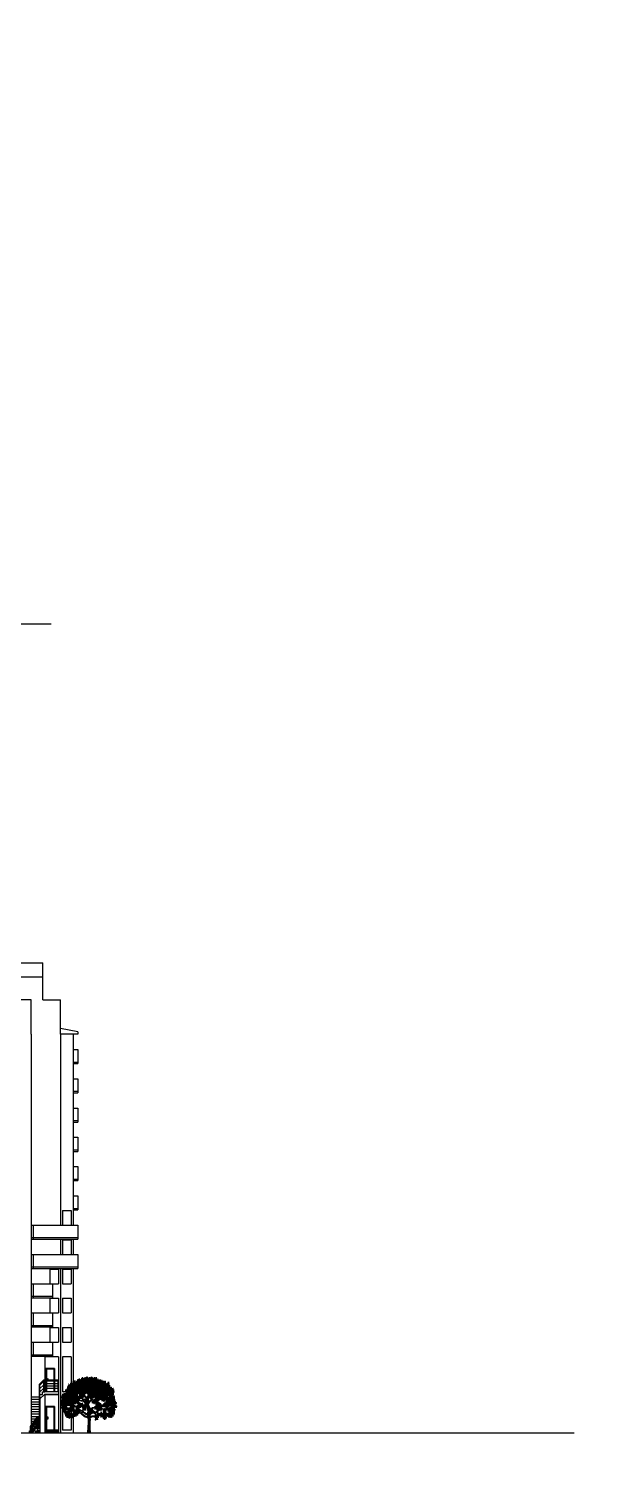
# Model space of a CAD drawing. Header units: inches. Extents: x -634 to 3638, y -6930911 to 5552.
# Drawn here: x 2342.4 to 2398.9, y 3391 to 3532.1 of the extents above; entities that cross this region are included whole.
import ezdxf

# ---------------------------------------------------------------- set-up
doc = ezdxf.new("R2010")
doc.units = ezdxf.units.IN
doc.header["$MEASUREMENT"] = 0
doc.linetypes.add('Dashed', pattern=[1128.888893, 564.444447, -564.444447])
doc.layers.add('derevo', color=7, linetype='Continuous')
doc.layers.add('развертка', color=7, linetype='Continuous')
for name, color, linetype, lineweight in [('ELEV', 134, 'Continuous', 18), ('фасады', 7, 'Continuous', 30), ('фасады2', 7, 'Continuous', 25)]:
    doc.layers.add(name, color=color, linetype=linetype, lineweight=lineweight)

# ---------------------------------------------------------------- blocks, each defined once
blk = doc.blocks.new('*X22')
at = {"color": 0, "linetype": 'ByBlock'}
for p, q in [((163.56, 80.5), (163.91, 80.5)), ((163.58, 80.6), (163.71, 80.6)), ((163.6, 80.7), (163.64, 80.7)), ((163.77, 80.6), (163.81, 80.6)), ((163.96, 80.8), (164.34, 80.8)), ((163.97, 80.7), (172.47, 80.7)), ((163.99, 80.6), (172.38, 80.6)), ((164.01, 80.9), (164.13, 80.9)), ((164.02, 80.5), (172.3, 80.5)), ((164.06, 81), (164.07, 81)), ((164.23, 80.9), (164.25, 80.9)), ((164.37, 80.8), (171.67, 80.8)), ((164.43, 81.2), (164.46, 81.2)), ((164.43, 80.9), (171.59, 80.9)), ((164.46, 81.1), (164.75, 81.1)), ((164.49, 81), (171.64, 81)), ((164.8, 81.1), (171.25, 81.1)), ((164.81, 81.2), (165.1, 81.2)), ((164.82, 81.3), (165.12, 81.3)), ((164.83, 81.4), (165.07, 81.4)), ((165.23, 81.2), (171.23, 81.2)), ((165.32, 81.3), (170.98, 81.3)), ((165.46, 81.5), (168.91, 81.5)), ((165.47, 81.6), (168.77, 81.6)), ((165.57, 81.7), (165.66, 81.7)), ((165.57, 81.4), (170.62, 81.4)), ((165.75, 81.7), (166.13, 81.7)), ((165.84, 81.8), (166.03, 81.8)), ((166.26, 81.7), (168.9, 81.7)), ((166.33, 81.8), (168.91, 81.8)), ((166.35, 81.9), (166.83, 81.9)), ((166.43, 82), (166.79, 82)), ((166.55, 82.1), (166.7, 82.1)), ((166.88, 81.9), (167.82, 81.9)), ((166.98, 82), (167.15, 82)), ((167.08, 82.1), (167.12, 82.1)), ((167.2, 82), (167.7, 82)), ((167.27, 82.1), (167.73, 82.1)), ((167.34, 82.2), (167.35, 82.2)), ((167.45, 82.2), (167.69, 82.2)), ((167.53, 82.3), (167.62, 82.3)), ((167.93, 82), (168.28, 82)), ((167.98, 82.1), (168.23, 82.1)), ((167.98, 81.9), (168.91, 81.9)), ((168.07, 82.2), (168.08, 82.2)), ((168.32, 82), (168.92, 82)), ((168.37, 82.1), (168.74, 82.1)), ((168.41, 82.2), (168.7, 82.2)), ((168.6, 82.3), (168.66, 82.3)), ((168.88, 81.6), (168.92, 81.6)), ((168.94, 81.5), (170.32, 81.5)), ((169, 81.9), (169.69, 81.9)), ((169, 81.6), (169.79, 81.6)), ((169.01, 81.8), (169.65, 81.8)), ((169.03, 81.7), (169.68, 81.7)), ((169.08, 82), (169.72, 82)), ((169.15, 82.1), (169.26, 82.1)), ((169.51, 82.1), (169.72, 82.1)), ((169.81, 81.6), (170.09, 81.6)), ((169.83, 81.7), (170.05, 81.7)), ((169.85, 81.8), (170.02, 81.8)), ((170.22, 81.6), (170.32, 81.6)), ((170.36, 81.5), (170.63, 81.5)), ((170.42, 81.6), (170.58, 81.6)), ((170.64, 81.4), (170.94, 81.4)), ((170.78, 81.5), (170.88, 81.5)), ((171.09, 81.3), (171.22, 81.3)), ((171.27, 81.1), (171.68, 81.1)), ((171.33, 81.2), (171.68, 81.2)), ((171.39, 81.3), (171.6, 81.3)), ((171.79, 80.8), (172.29, 80.8)), ((171.87, 80.9), (172.38, 80.9)), ((172.08, 81), (172.39, 81)), ((172.11, 81.1), (172.14, 81.1)), ((172.27, 81.1), (172.36, 81.1)), ((161.98, 77.8), (163.84, 77.8)), ((162.02, 77.9), (163.96, 77.9)), ((162.1, 77.7), (163.78, 77.7)), ((162.1, 77.6), (163.84, 77.6)), ((162.13, 78.2), (165.67, 78.2)), ((162.16, 78.1), (165.7, 78.1)), ((162.16, 77.4), (163.79, 77.4)), ((162.17, 78.5), (162.32, 78.5)), ((162.18, 78), (166.92, 78)), ((162.25, 78.4), (162.44, 78.4)), ((162.25, 77.5), (163.58, 77.5)), ((162.32, 78.3), (165.55, 78.3)), ((162.45, 78.4), (165.62, 78.4)), ((162.47, 78.5), (165.7, 78.5)), ((162.49, 78.6), (162.72, 78.6)), ((162.52, 78.7), (162.63, 78.7)), ((162.8, 78.6), (165.62, 78.6)), ((162.82, 79.2), (173.45, 79.2)), ((162.84, 79.3), (173.46, 79.3)), ((162.86, 78.7), (162.99, 78.7)), ((162.87, 79.4), (163.05, 79.4)), ((162.87, 79.1), (163.04, 79.1)), ((162.9, 79.5), (162.96, 79.5)), ((163.07, 78.9), (173.42, 78.9)), ((163.08, 78.8), (167.39, 78.8)), ((163.09, 79), (173.55, 79)), ((163.09, 78.7), (167.43, 78.7)), ((163.11, 79.1), (173.5, 79.1)), ((163.12, 79.4), (173.47, 79.4)), ((163.15, 79.5), (173.23, 79.5)), ((163.22, 79.7), (173.29, 79.7)), ((163.26, 80.1), (172.42, 80.1)), ((163.28, 79.6), (173.26, 79.6)), ((163.3, 79.8), (172.25, 79.8)), ((163.35, 80), (172.22, 80)), ((163.43, 80.4), (163.45, 80.4)), ((163.43, 79.9), (172.24, 79.9)), ((163.44, 80.3), (172.6, 80.3)), ((163.45, 80.2), (172.52, 80.2)), ((163.53, 80.4), (164.02, 80.4)), ((163.95, 77.6), (166.2, 77.6)), ((163.96, 77.8), (166.51, 77.8)), ((163.96, 77.7), (166.2, 77.7)), ((163.97, 77.9), (166.48, 77.9)), ((164.04, 80.4), (172.31, 80.4)), ((164.05, 77.4), (166.05, 77.4)), ((164.09, 77.5), (166.14, 77.5)), ((165.8, 78.6), (165.85, 78.6)), ((165.86, 78.4), (166.77, 78.4)), ((165.86, 78.3), (166.85, 78.3)), ((165.9, 78.2), (166.93, 78.2)), ((165.93, 78.1), (166.9, 78.1)), ((166.03, 78.5), (167.11, 78.5)), ((166.04, 78.6), (167.05, 78.6)), ((166.22, 77.7), (166.43, 77.7)), ((166.27, 77.6), (166.43, 77.6)), ((166.52, 77.9), (166.69, 77.9)), ((166.53, 77.7), (166.53, 77.7)), ((166.7, 77.8), (166.75, 77.8)), ((166.79, 77.9), (166.94, 77.9)), ((166.92, 78.4), (167.18, 78.4)), ((167.45, 78.8), (173.42, 78.8)), ((167.62, 78.7), (173.43, 78.7)), ((167.67, 78.6), (167.73, 78.6)), ((167.82, 78.6), (173.24, 78.6)), ((167.86, 78.5), (167.91, 78.5)), ((167.97, 78.3), (172.28, 78.3)), ((167.99, 78.2), (172.18, 78.2)), ((168.02, 77.9), (169.02, 77.9)), ((168.03, 78), (172.12, 78)), ((168.05, 78.4), (173.22, 78.4)), ((168.06, 77.8), (168.2, 77.8)), ((168.1, 77.7), (168.18, 77.7)), ((168.11, 78.1), (172.1, 78.1)), ((168.14, 78.5), (173.4, 78.5)), ((168.25, 77.8), (168.99, 77.8)), ((168.28, 77.7), (168.45, 77.7)), ((168.36, 77.6), (168.41, 77.6)), ((168.56, 77.7), (168.95, 77.7)), ((168.66, 77.6), (168.76, 77.6)), ((169.07, 77.9), (169.21, 77.9)), ((169.08, 77.8), (169.16, 77.8)), ((169.09, 77.7), (169.1, 77.7)), ((169.24, 77.9), (169.43, 77.9)), ((169.24, 77.4), (169.28, 77.4)), ((169.27, 77.8), (169.36, 77.8)), ((169.35, 77.6), (173.64, 77.6)), ((169.38, 77.7), (173.55, 77.7)), ((169.41, 77.8), (173.53, 77.8)), ((169.44, 77.9), (172.19, 77.9)), ((169.58, 77.4), (170.57, 77.4)), ((169.59, 77.5), (173.59, 77.5)), ((170.62, 77.4), (173.55, 77.4)), ((172.25, 79.8), (172.98, 79.8)), ((172.3, 80), (172.32, 80)), ((172.31, 78.3), (173.24, 78.3)), ((172.31, 78.2), (173.09, 78.2)), ((172.33, 78), (173.28, 78)), ((172.37, 79.9), (172.97, 79.9)), ((172.39, 78.1), (173.26, 78.1)), ((172.4, 80.4), (172.6, 80.4)), ((172.41, 77.9), (173.3, 77.9)), ((172.52, 80), (172.68, 80)), ((172.88, 80), (172.97, 80)), ((173.25, 79.8), (173.33, 79.8)), ((173.32, 77.9), (173.58, 77.9)), ((173.34, 78), (173.56, 78)), ((173.36, 78.1), (173.53, 78.1)), ((161.84, 75.7), (163.12, 75.7)), ((161.86, 76.7), (161.98, 76.7)), ((161.88, 76.6), (165.22, 76.6)), ((161.89, 76.5), (164.73, 76.5)), ((161.89, 75.6), (162.97, 75.6)), ((161.91, 76.4), (164.78, 76.4)), ((161.94, 75.5), (162.3, 75.5)), ((162, 76.3), (163.51, 76.3)), ((162.02, 76.1), (162.21, 76.1)), ((162.02, 76), (163.09, 76)), ((162.05, 76.9), (165.77, 76.9)), ((162.06, 77.2), (163.86, 77.2)), ((162.06, 77.1), (165.97, 77.1)), ((162.06, 76.8), (165.66, 76.8)), ((162.08, 76.7), (165.22, 76.7)), ((162.11, 76.2), (163.46, 76.2)), ((162.14, 77.3), (163.84, 77.3)), ((162.18, 77), (165.79, 77)), ((162.19, 75.8), (163.2, 75.8)), ((162.2, 75.9), (163.14, 75.9)), ((162.22, 76.1), (163.14, 76.1)), ((162.24, 75.3), (164.85, 75.3)), ((162.28, 75.4), (163.56, 75.4)), ((162.31, 75.5), (163.53, 75.5)), ((162.43, 74.8), (163, 74.8)), ((162.45, 75.2), (163.35, 75.2)), ((162.47, 75.1), (162.78, 75.1)), ((162.47, 74.9), (163.01, 74.9)), ((162.56, 74.7), (162.98, 74.7)), ((162.57, 74.6), (163.71, 74.6)), ((162.71, 74.3), (163.99, 74.3)), ((162.83, 74.5), (163.66, 74.5)), ((162.83, 74.4), (163.97, 74.4)), ((162.85, 75), (162.89, 75)), ((162.92, 75.1), (163.02, 75.1)), ((163.01, 74.7), (163.4, 74.7)), ((163.08, 75.6), (163.23, 75.6)), ((163.18, 74.8), (163.26, 74.8)), ((163.22, 75.1), (163.28, 75.1)), ((163.24, 76.1), (163.42, 76.1)), ((163.28, 76), (163.38, 76)), ((163.33, 75.9), (163.34, 75.9)), ((163.41, 75.6), (163.51, 75.6)), ((163.41, 75), (164.47, 75)), ((163.42, 74.7), (164.03, 74.7)), ((163.43, 75.2), (164.74, 75.2)), ((163.48, 75.1), (164.81, 75.1)), ((163.48, 74.8), (163.98, 74.8)), ((163.5, 74.9), (163.93, 74.9)), ((163.53, 76.3), (164.79, 76.3)), ((163.53, 76.2), (164.64, 76.2)), ((163.54, 76.1), (164.8, 76.1)), ((163.58, 75.4), (164.67, 75.4)), ((163.64, 75.5), (163.75, 75.5)), ((163.8, 76), (163.96, 76)), ((163.8, 75.9), (163.82, 75.9)), ((163.81, 74.5), (163.96, 74.5)), ((163.82, 75.5), (164.84, 75.5)), ((163.85, 75.6), (164.03, 75.6)), ((163.9, 77.2), (165.96, 77.2)), ((163.94, 75.8), (164.7, 75.8)), ((163.96, 74.9), (164.27, 74.9)), ((163.97, 77.3), (166.06, 77.3)), ((163.98, 75.9), (165.35, 75.9)), ((163.99, 75.7), (164.88, 75.7)), ((164.01, 74.3), (164.31, 74.3)), ((164.02, 76), (164.84, 76)), ((164.06, 75.6), (164.78, 75.6)), ((164.23, 74.4), (164.28, 74.4)), ((164.35, 74.9), (164.42, 74.9)), ((164.43, 74.3), (164.6, 74.3)), ((164.53, 74.4), (164.56, 74.4)), ((164.54, 75), (166.27, 75)), ((164.57, 74.9), (164.69, 74.9)), ((164.71, 74.7), (166.18, 74.7)), ((164.76, 76.5), (165.03, 76.5)), ((164.76, 74.8), (166.11, 74.8)), ((164.8, 74.9), (166.27, 74.9)), ((164.82, 74.5), (166.02, 74.5)), ((164.87, 74.4), (165.45, 74.4)), ((164.89, 75.1), (165.98, 75.1)), ((164.9, 76), (165, 76)), ((164.9, 74.6), (165.98, 74.6)), ((164.93, 74.3), (165.44, 74.3)), ((164.95, 76.4), (164.98, 76.4)), ((165.05, 76.5), (165.22, 76.5)), ((165.08, 75.7), (165.91, 75.7)), ((165.09, 75.6), (165.74, 75.6)), ((165.1, 75.8), (166.24, 75.8)), ((165.13, 75.5), (165.87, 75.5)), ((165.2, 75.3), (165.89, 75.3)), ((165.23, 75.4), (165.99, 75.4)), ((165.27, 75.2), (166.01, 75.2)), ((165.31, 76.7), (165.8, 76.7)), ((165.38, 76), (167.38, 76)), ((165.41, 76.6), (165.81, 76.6)), ((165.43, 76.5), (165.58, 76.5)), ((165.43, 76.4), (165.47, 76.4)), ((165.43, 75.9), (167.3, 75.9)), ((165.57, 76.1), (167.19, 76.1)), ((165.61, 76.5), (166.36, 76.5)), ((165.61, 76.4), (166.6, 76.4)), ((165.63, 76.3), (166.52, 76.3)), ((165.64, 76.2), (166.56, 76.2)), ((165.69, 74.4), (165.79, 74.4)), ((165.74, 74.3), (165.77, 74.3)), ((165.84, 76.6), (166.11, 76.6)), ((165.95, 75.7), (166.26, 75.7)), ((165.98, 76.7), (166.07, 76.7)), ((166.04, 75.1), (166.27, 75.1)), ((166.29, 75.8), (167.36, 75.8)), ((166.4, 76.5), (166.66, 76.5)), ((166.44, 75.7), (166.5, 75.7)), ((166.53, 76.6), (166.59, 76.6)), ((166.56, 75.6), (167.35, 75.6)), ((166.57, 75.7), (167.38, 75.7)), ((166.61, 76.2), (167, 76.2)), ((166.62, 75.4), (167.41, 75.4)), ((166.64, 75.1), (166.86, 75.1)), ((166.68, 75.5), (167.42, 75.5)), ((166.68, 75.2), (167.43, 75.2)), ((166.74, 75.3), (167.4, 75.3)), ((166.87, 76.3), (166.96, 76.3)), ((166.96, 75.1), (167.14, 75.1)), ((167.17, 76.2), (167.19, 76.2)), ((167.21, 75.1), (167.41, 75.1)), ((168.6, 76.9), (170.09, 76.9)), ((168.62, 77), (170.02, 77)), ((168.63, 76.8), (169.93, 76.8)), ((168.66, 76.7), (168.75, 76.7)), ((168.77, 77.2), (170.23, 77.2)), ((168.84, 77.3), (168.96, 77.3)), ((168.85, 76.6), (168.96, 76.6)), ((168.88, 76.7), (170.21, 76.7)), ((168.9, 77.1), (170.04, 77.1)), ((168.96, 76.6), (169.17, 76.6)), ((169.09, 76.5), (169.12, 76.5)), ((169.16, 75.7), (170.78, 75.7)), ((169.17, 77.3), (170.08, 77.3)), ((169.21, 76.6), (169.33, 76.6)), ((169.23, 75.8), (171.14, 75.8)), ((169.23, 75.3), (169.44, 75.3)), ((169.27, 75.6), (170.81, 75.6)), ((169.27, 75.4), (170.8, 75.4)), ((169.28, 76.5), (169.34, 76.5)), ((169.34, 75.5), (170.79, 75.5)), ((169.35, 76.6), (170.17, 76.6)), ((169.39, 76.1), (170.74, 76.1)), ((169.42, 76), (170.73, 76)), ((169.44, 76.2), (169.67, 76.2)), ((169.46, 75.9), (172.28, 75.9)), ((169.48, 76.5), (170.59, 76.5)), ((169.49, 76.3), (169.59, 76.3)), ((169.56, 75.3), (171.22, 75.3)), ((169.64, 75.2), (170.12, 75.2)), ((169.7, 76.2), (170.74, 76.2)), ((169.73, 75.1), (170.02, 75.1)), ((169.74, 76.3), (170.75, 76.3)), ((169.78, 76.4), (170.56, 76.4)), ((170.12, 74.4), (170.25, 74.4)), ((170.17, 74.3), (171.89, 74.3)), ((170.2, 75.2), (170.78, 75.2)), ((170.21, 75.1), (170.73, 75.1)), ((170.22, 77.3), (170.47, 77.3)), ((170.22, 75), (170.28, 75)), ((170.3, 76.6), (170.34, 76.6)), ((170.46, 74.4), (170.79, 74.4)), ((170.49, 74.5), (170.54, 74.5)), ((170.55, 74.7), (170.62, 74.7)), ((170.57, 74.6), (170.74, 74.6)), ((170.58, 75), (170.67, 75)), ((170.59, 74.5), (170.79, 74.5)), ((170.61, 76.6), (170.61, 76.6)), ((170.7, 77.3), (173.72, 77.3)), ((170.74, 77.1), (170.81, 77.1)), ((170.74, 76), (172.32, 76)), ((170.75, 77.2), (170.96, 77.2)), ((170.8, 76.1), (172.36, 76.1)), ((170.87, 76.2), (171.03, 76.2)), ((170.97, 75.4), (171, 75.4)), ((170.99, 75), (171.7, 75)), ((171.01, 75.1), (171.67, 75.1)), ((171.02, 74.9), (171.74, 74.9)), ((171.03, 74.4), (171.79, 74.4)), ((171.04, 77.2), (171.45, 77.2)), ((171.04, 77.1), (171.41, 77.1)), ((171.04, 77), (171.14, 77)), ((171.04, 76.2), (173.69, 76.2)), ((171.04, 74.5), (171.08, 74.5)), ((171.06, 75.2), (171.95, 75.2)), ((171.07, 76.3), (173.77, 76.3)), ((171.1, 74.6), (171.54, 74.6)), ((171.11, 76.4), (171.25, 76.4)), ((171.17, 74.5), (171.77, 74.5)), ((171.28, 74.8), (171.63, 74.8)), ((171.29, 75.8), (172.14, 75.8)), ((171.3, 77), (171.36, 77)), ((171.31, 76.4), (173.76, 76.4)), ((171.33, 76.5), (173.97, 76.5)), ((171.33, 75.3), (171.58, 75.3)), ((171.36, 76.6), (171.5, 76.6)), ((171.38, 76.7), (171.45, 76.7)), ((171.38, 74.7), (171.59, 74.7)), ((171.39, 75.4), (171.44, 75.4)), ((171.4, 76.8), (171.41, 76.8)), ((171.56, 77.2), (173.62, 77.2)), ((171.57, 75.6), (172.1, 75.6)), ((171.57, 75.5), (172.59, 75.5)), ((171.58, 75.7), (172.18, 75.7)), ((171.59, 76.6), (174.04, 76.6)), ((171.6, 76.9), (173.77, 76.9)), ((171.6, 75.4), (173.62, 75.4)), ((171.6, 74.6), (171.81, 74.6)), ((171.61, 77), (173.82, 77)), ((171.64, 75.3), (173.01, 75.3)), ((171.68, 77.1), (173.51, 77.1)), ((171.7, 76.7), (173.7, 76.7)), ((171.74, 74.8), (171.77, 74.8)), ((171.82, 76.8), (173.69, 76.8)), ((171.83, 75.1), (171.91, 75.1)), ((171.97, 74.3), (173.61, 74.3)), ((171.98, 75.2), (172.95, 75.2)), ((172, 75.1), (172.78, 75.1)), ((172.02, 75), (172.78, 75)), ((172.03, 74.4), (173.57, 74.4)), ((172.05, 74.9), (172.2, 74.9)), ((172.22, 74.7), (173.45, 74.7)), ((172.23, 74.8), (173.41, 74.8)), ((172.25, 74.9), (173.63, 74.9)), ((172.27, 74.6), (173.62, 74.6)), ((172.37, 74.5), (173.52, 74.5)), ((172.38, 76.1), (173.68, 76.1)), ((172.39, 75.6), (172.49, 75.6)), ((172.43, 76), (173.98, 76)), ((172.47, 75.9), (172.54, 75.9)), ((172.6, 75.6), (173.56, 75.6)), ((172.62, 75.7), (173.75, 75.7)), ((172.63, 75.5), (173.62, 75.5)), ((172.72, 75.8), (174.08, 75.8)), ((172.76, 75.9), (174.12, 75.9)), ((173.03, 75.3), (173.55, 75.3)), ((173.05, 75), (173.61, 75)), ((173.08, 75.2), (173.75, 75.2)), ((173.12, 75.1), (173.67, 75.1)), ((173.7, 75.6), (173.72, 75.6)), ((173.82, 75.7), (174.05, 75.7)), ((173.85, 76.7), (173.99, 76.7)), ((173.85, 76.1), (173.9, 76.1)), ((162.8, 74.2), (165.57, 74.2)), ((162.86, 73.9), (164.6, 73.9)), ((162.88, 74), (165.04, 74)), ((162.89, 74.1), (165.64, 74.1)), ((162.9, 73.8), (164.49, 73.8)), ((163.12, 73.7), (164.49, 73.7)), ((163.16, 73.6), (164.49, 73.6)), ((163.17, 73.5), (163.4, 73.5)), ((163.45, 73.5), (164.01, 73.5)), ((163.47, 73.4), (163.61, 73.4)), ((163.48, 73.3), (163.53, 73.3)), ((163.67, 73.4), (163.97, 73.4)), ((163.81, 73.3), (163.9, 73.3)), ((164.1, 73.5), (164.16, 73.5)), ((164.23, 73.5), (164.46, 73.5)), ((164.32, 73.4), (164.42, 73.4)), ((164.6, 73.9), (164.92, 73.9)), ((164.6, 73.8), (164.97, 73.8)), ((164.8, 73.7), (165.02, 73.7)), ((165.07, 74), (165.36, 74)), ((165.11, 73.9), (165.32, 73.9)), ((165.16, 73.8), (165.28, 73.8)), ((165.41, 74), (165.59, 74)), ((165.51, 73.9), (165.54, 73.9)), ((169.16, 73.6), (169.42, 73.6)), ((169.19, 73.7), (170.14, 73.7)), ((169.27, 73), (169.57, 73)), ((169.31, 73.9), (170.28, 73.9)), ((169.33, 73.1), (169.63, 73.1)), ((169.34, 73.8), (170.04, 73.8)), ((169.34, 72.9), (169.51, 72.9)), ((169.35, 73.3), (169.89, 73.3)), ((169.36, 73.4), (169.74, 73.4)), ((169.37, 74.1), (169.61, 74.1)), ((169.39, 74), (169.68, 74)), ((169.41, 72.8), (169.46, 72.8)), ((169.45, 73.2), (169.96, 73.2)), ((169.49, 74.2), (169.54, 74.2)), ((169.49, 73.5), (169.79, 73.5)), ((169.52, 73.6), (170.17, 73.6)), ((169.72, 74), (171.82, 74)), ((169.72, 73.1), (169.97, 73.1)), ((169.76, 74.1), (170, 74.1)), ((169.79, 74.2), (169.91, 74.2)), ((170, 73.5), (170.14, 73.5)), ((170.06, 74.1), (171.88, 74.1)), ((170.11, 74.2), (173.22, 74.2)), ((170.39, 73.9), (170.55, 73.9)), ((170.5, 73.6), (170.74, 73.6)), ((170.56, 73.7), (171.63, 73.7)), ((170.65, 73.8), (171.57, 73.8)), ((170.71, 73.9), (171.71, 73.9)), ((170.96, 73.4), (171.85, 73.4)), ((170.97, 73.5), (171.48, 73.5)), ((170.98, 73.6), (171.5, 73.6)), ((171.06, 73.3), (171.72, 73.3)), ((171.07, 73.2), (171.15, 73.2)), ((171.27, 73.1), (171.53, 73.1)), ((171.3, 73.2), (171.73, 73.2)), ((171.63, 73.5), (171.73, 73.5)), ((171.83, 73.7), (172.06, 73.7)), ((171.85, 73.6), (171.9, 73.6)), ((171.86, 73.8), (172.14, 73.8)), ((171.91, 73.9), (172.91, 73.9)), ((171.95, 74), (173.23, 74)), ((171.99, 74.1), (173.19, 74.1)), ((172.17, 73.8), (172.69, 73.8)), ((172.17, 73.7), (172.43, 73.7)), ((172.17, 73.6), (172.37, 73.6)), ((172.45, 73.7), (172.67, 73.7)), ((172.48, 73.6), (172.65, 73.6)), ((172.54, 73.5), (172.64, 73.5)), ((172.7, 73.8), (172.93, 73.8)), ((172.73, 73.7), (172.95, 73.7)), ((172.75, 73.6), (172.98, 73.6)), ((172.91, 73.9), (173.29, 73.9)), ((172.91, 73.5), (173, 73.5)), ((172.94, 73.8), (173.36, 73.8)), ((173.28, 74.2), (173.56, 74.2)), ((173.37, 74.1), (173.45, 74.1))]:
    blk.add_line(p, q, dxfattribs=at)

msp = doc.modelspace()

# ---------------------------------------------------------------- hatches: boundary and pattern name
at = {"layer": 'ELEV', "linetype": 'Continuous'}
h = msp.add_hatch(dxfattribs=at)
h.set_pattern_fill('ANSI31', color=256, scale=0.01044, style=0)
h.set_pattern_definition([(45, (1262.311104, 3366.587935), (-0.02343928418428, 0.02343928418428), [])])
edge = h.paths.add_edge_path()
edge.add_ellipse((1445.78234, 3471.96182), major_axis=(0, 6932302.83262), ratio=0.00000001506, start_angle=89.999976115149, end_angle=270.000023884851)
edge.add_line((1445.67794, 3474.85168), (1445.67794, 3528.48347))
edge.add_line((1445.67794, 3528.48347), (1445.88675, 3528.48347))
edge.add_line((1445.88675, 3528.48347), (1445.88675, 3474.85168))

# ---------------------------------------------------------------- linework, layer by layer
at = {"layer": 'derevo', "color": 0}
for p, q in [((2347.68896, 3396.60391), (2347.61865, 3396.73561)), ((2347.64558, 3396.74459), (2347.7503, 3396.58595)), ((2347.81163, 3397.01697), (2347.98816, 3396.90173)), ((2347.95375, 3396.91071), (2347.82061, 3396.95561)), ((2347.95375, 3396.87629), (2347.84754, 3396.91969)), ((2348.05847, 3396.77901), (2347.95375, 3396.91071)), ((2348.02406, 3396.78799), (2347.95375, 3396.87629)), ((2347.98816, 3396.90173), (2348.06745, 3396.82391)), ((2348.03154, 3396.73561), (2348.02406, 3396.78799)), ((2348.09437, 3396.62037), (2348.03154, 3396.73561)), ((2348.11981, 3396.62037), (2348.05847, 3396.77901)), ((2348.06745, 3396.82391), (2348.12878, 3396.68323)), ((2348.17217, 3396.73561), (2348.11981, 3396.62037)), ((2348.12878, 3396.68323), (2348.19012, 3396.80595)), ((2348.18114, 3396.65629), (2348.26043, 3396.91969)), ((2348.19012, 3396.80595), (2348.235, 3396.91969)), ((2348.19909, 3396.62935), (2348.29633, 3396.96459)), ((2348.235, 3396.91969), (2348.24248, 3397.13969)), ((2348.27838, 3396.77003), (2348.235, 3396.63833)), ((2348.26043, 3396.91969), (2348.27838, 3397.09629)), ((2348.32176, 3396.98105), (2348.27838, 3396.77003)), ((2348.30531, 3397.06935), (2348.32176, 3397.12173)), ((2348.5327, 3396.74459), (2348.5686, 3396.57697)), ((2348.5686, 3396.74459), (2348.59403, 3396.59493)), ((2347.38229, 3396.47221), (2347.55732, 3396.46323)), ((2347.39874, 3396.51561), (2347.69794, 3396.47969)), ((2347.50496, 3396.45425), (2347.39874, 3396.47221)), ((2347.76825, 3396.39289), (2347.50496, 3396.45425)), ((2347.53039, 3395.52188), (2347.61865, 3395.48596)), ((2347.62763, 3395.4695), (2347.53937, 3395.50392)), ((2347.62763, 3395.43358), (2347.53937, 3395.47847)), ((2347.55732, 3396.46323), (2347.73384, 3396.43629)), ((2347.59322, 3395.2929), (2347.64558, 3395.36324)), ((2347.61865, 3395.48596), (2347.67999, 3395.4246)), ((2347.61865, 3395.28392), (2347.66353, 3395.35426)), ((2347.65456, 3395.4246), (2347.62763, 3395.4695)), ((2347.64558, 3395.36324), (2347.62763, 3395.43358)), ((2347.70692, 3396.62935), (2347.63661, 3396.70867)), ((2347.64558, 3395.28392), (2347.68896, 3395.32882)), ((2347.66353, 3395.35426), (2347.65456, 3395.4246)), ((2347.70692, 3395.34528), (2347.66353, 3395.41562)), ((2347.67999, 3395.4246), (2347.68896, 3395.53983)), ((2347.69794, 3396.47969), (2347.68896, 3396.60391)), ((2347.68896, 3395.53983), (2347.69794, 3395.5563)), ((2347.68896, 3395.32882), (2347.7503, 3395.30188)), ((2347.70692, 3395.53983), (2347.69794, 3395.40813)), ((2347.69794, 3395.40813), (2347.73384, 3395.35426)), ((2347.72487, 3396.55003), (2347.70692, 3396.62935)), ((2347.90887, 3395.26746), (2347.70692, 3395.34528)), ((2347.71589, 3396.44527), (2347.72487, 3396.55003)), ((2347.7862, 3396.40935), (2347.71589, 3396.44527)), ((2347.72487, 3395.53086), (2347.73384, 3395.41562)), ((2347.73384, 3395.41562), (2347.7503, 3395.3812)), ((2347.73384, 3395.35426), (2347.89092, 3395.30188)), ((2347.7503, 3396.58595), (2347.77723, 3396.44527)), ((2347.7503, 3396.44527), (2347.7503, 3396.52459)), ((2347.7503, 3395.3812), (2347.92682, 3395.30188)), ((2347.92682, 3396.26867), (2347.76825, 3396.39289)), ((2347.77723, 3396.44527), (2347.87447, 3396.40935)), ((2347.89092, 3396.36595), (2347.7862, 3396.40935)), ((2347.86549, 3396.35697), (2347.99714, 3396.23425)), ((2347.87447, 3396.40935), (2347.9358, 3396.41833)), ((2347.95375, 3396.40187), (2347.89092, 3396.36595)), ((2347.91785, 3396.34799), (2347.92682, 3396.36595)), ((2347.9358, 3396.32255), (2347.91785, 3396.34799)), ((2347.91785, 3396.14595), (2348.00611, 3396.14595)), ((2348.04052, 3396.08459), (2347.91785, 3396.14595)), ((2347.92682, 3396.59493), (2347.95375, 3396.67425)), ((2347.9358, 3396.48867), (2347.92682, 3396.59493)), ((2348.00611, 3396.14595), (2347.92682, 3396.26867)), ((2347.9358, 3396.41833), (2347.9358, 3396.48867)), ((2347.95375, 3396.35697), (2347.94478, 3396.51561)), ((2347.95375, 3396.67425), (2347.95375, 3396.58595)), ((2347.95375, 3396.58595), (2347.98816, 3396.40187)), ((2348.04052, 3396.19833), (2347.95375, 3396.35697)), ((2347.97021, 3396.03221), (2348.04052, 3396.08459)), ((2347.98816, 3396.40187), (2347.99714, 3396.32255)), ((2347.99714, 3396.32255), (2348.03154, 3396.26867)), ((2347.99714, 3396.23425), (2348.05847, 3396.11902)), ((2348.07642, 3396.00527), (2347.99714, 3396.04119)), ((2348.04052, 3396.11902), (2348.01509, 3396.12799)), ((2348.0854, 3395.96187), (2348.01509, 3395.93493)), ((2348.03154, 3396.26867), (2348.0495, 3396.32255)), ((2348.10185, 3395.92596), (2348.03154, 3395.908)), ((2348.07642, 3396.32255), (2348.04052, 3396.19833)), ((2348.06745, 3396.04119), (2348.04052, 3396.04119)), ((2348.0495, 3396.32255), (2348.07642, 3396.36595)), ((2348.05847, 3396.11902), (2348.12878, 3395.91698)), ((2348.06745, 3396.18187), (2348.10185, 3396.04119)), ((2348.07642, 3396.36595), (2348.09437, 3396.49765)), ((2348.0854, 3396.26867), (2348.07642, 3396.32255)), ((2348.14673, 3395.93493), (2348.0854, 3396.26867)), ((2348.09437, 3396.49765), (2348.09437, 3396.62037)), ((2348.19012, 3395.71494), (2348.10185, 3395.92596)), ((2348.11083, 3396.36595), (2348.13776, 3396.58595)), ((2348.14673, 3396.07561), (2348.11083, 3396.36595)), ((2348.13776, 3396.58595), (2348.16469, 3396.69071)), ((2348.14673, 3396.38391), (2348.18114, 3396.65629)), ((2348.15571, 3396.13697), (2348.14673, 3396.38391)), ((2348.25145, 3395.65358), (2348.14673, 3396.07561)), ((2348.27838, 3395.45154), (2348.14673, 3395.93493)), ((2348.2694, 3395.7329), (2348.15571, 3396.13697)), ((2348.19012, 3396.32255), (2348.19909, 3396.62935)), ((2348.37562, 3396.40935), (2348.19012, 3396.22527)), ((2348.19909, 3396.12799), (2348.19012, 3396.32255)), ((2348.24248, 3395.41562), (2348.19012, 3395.71494)), ((2348.19012, 3395.18814), (2348.24248, 3395.41562)), ((2348.2694, 3395.83766), (2348.19909, 3396.12799)), ((2348.26043, 3396.24323), (2348.20807, 3396.18187)), ((2348.20807, 3396.18187), (2348.25145, 3396.00527)), ((2348.235, 3396.63833), (2348.21704, 3396.28663)), ((2348.21704, 3396.28663), (2348.37562, 3396.44527)), ((2348.22602, 3395.17916), (2348.25145, 3395.36324)), ((2348.36664, 3396.32255), (2348.25145, 3396.16391)), ((2348.25145, 3396.16391), (2348.27838, 3396.01425)), ((2348.25145, 3396.00527), (2348.31279, 3395.83766)), ((2348.33074, 3395.39916), (2348.25145, 3395.65358)), ((2348.26043, 3395.43358), (2348.25145, 3395.0295)), ((2348.25145, 3395.36324), (2348.26043, 3395.43358)), ((2348.47136, 3396.46323), (2348.26043, 3396.24323)), ((2348.34869, 3395.56528), (2348.2694, 3395.83766)), ((2348.35767, 3395.37222), (2348.2694, 3395.7329)), ((2348.27838, 3396.01425), (2348.37562, 3395.79426)), ((2348.29633, 3395.3812), (2348.27838, 3395.45154)), ((2348.27838, 3395.18814), (2348.29633, 3395.3812)), ((2348.32176, 3395.74187), (2348.29633, 3395.83017)), ((2348.30531, 3395.14324), (2348.33074, 3395.39916)), ((2348.31279, 3395.83766), (2348.42798, 3395.68949)), ((2348.419, 3395.43358), (2348.32176, 3395.74187)), ((2348.32176, 3395.09086), (2348.35767, 3395.37222)), ((2348.33971, 3395.7329), (2348.51624, 3395.56528)), ((2348.39207, 3395.41562), (2348.34869, 3395.56528)), ((2348.47136, 3396.43629), (2348.36664, 3396.32255)), ((2348.36664, 3395.67153), (2348.46238, 3395.57426)), ((2348.41003, 3395.5563), (2348.36664, 3395.67153)), ((2348.55962, 3396.56799), (2348.37562, 3396.40935)), ((2348.37562, 3396.44527), (2348.52372, 3396.55901)), ((2348.37562, 3395.79426), (2348.51624, 3395.65358)), ((2348.37562, 3395.23154), (2348.39207, 3395.41562)), ((2348.42798, 3395.50392), (2348.41003, 3395.5563)), ((2348.41003, 3395.22256), (2348.42798, 3395.3812)), ((2348.5327, 3395.56528), (2348.419, 3395.39916)), ((2348.51624, 3395.56528), (2348.419, 3395.43358)), ((2348.42798, 3395.68949), (2348.52372, 3395.6012)), ((2348.48034, 3395.53983), (2348.42798, 3395.50392)), ((2348.42798, 3395.3812), (2348.54167, 3395.53086)), ((2348.44593, 3395.24052), (2348.46238, 3395.39916)), ((2348.46238, 3395.57426), (2348.48034, 3395.53983)), ((2348.46238, 3395.39916), (2348.52372, 3395.47847)), ((2348.58655, 3396.55003), (2348.47136, 3396.43629)), ((2348.55065, 3396.59493), (2348.51624, 3396.69071)), ((2348.51624, 3395.65358), (2348.57758, 3395.71494)), ((2348.52372, 3396.55901), (2348.55065, 3396.59493)), ((2348.52372, 3395.6012), (2348.62993, 3395.70596)), ((2348.52372, 3395.47847), (2348.58655, 3395.49494)), ((2348.62096, 3395.53983), (2348.5327, 3395.56528)), ((2348.54167, 3395.53086), (2348.61198, 3395.50392)), ((2348.63891, 3395.68051), (2348.55962, 3395.59222)), ((2348.55962, 3395.59222), (2348.62096, 3395.5563)), ((2348.5686, 3396.57697), (2348.65686, 3396.55003)), ((2348.57758, 3395.71494), (2348.67332, 3395.78528)), ((2348.63891, 3396.53357), (2348.58655, 3396.55003)), ((2348.58655, 3395.49494), (2348.69127, 3395.39916)), ((2348.59403, 3396.59493), (2348.70922, 3396.57697)), ((2348.61198, 3395.50392), (2348.67332, 3395.43358)), ((2348.7182, 3395.7329), (2348.62096, 3395.63562)), ((2348.62096, 3395.63562), (2348.62096, 3395.59222)), ((2348.62096, 3395.59222), (2348.7526, 3395.4695)), ((2348.62096, 3395.5563), (2348.73465, 3395.43358)), ((2348.68229, 3395.46052), (2348.62096, 3395.53983)), ((2348.62993, 3395.70596), (2348.72717, 3395.7763)), ((2348.67332, 3395.78528), (2348.84087, 3395.81221)), ((2348.67332, 3395.43358), (2348.7182, 3395.40813)), ((2348.69127, 3395.39916), (2348.87527, 3395.34528)), ((2348.87527, 3395.34528), (2348.70025, 3395.31086)), ((2348.88425, 3395.78528), (2348.7182, 3395.7329)), ((2348.72717, 3395.7763), (2348.85882, 3395.80323)), ((2348.73465, 3395.43358), (2348.93811, 3395.3378)), ((2348.7526, 3395.4695), (2348.91118, 3395.37222)), ((2348.79748, 3395.2929), (2348.92913, 3395.34528)), ((2348.89323, 3395.28392), (2349.02487, 3395.3378)), ((2348.91118, 3395.37222), (2349.00842, 3395.3812)), ((2348.93811, 3395.3378), (2349.0518, 3395.3812)), ((2349.00842, 3395.3812), (2349.15652, 3395.46052)), ((2349.16549, 3395.40813), (2349.03385, 3395.31984)), ((2349.0518, 3395.3812), (2349.18345, 3395.44256)), ((2349.21037, 3395.40813), (2349.11313, 3395.31984)), ((2349.15652, 3395.46052), (2349.21037, 3395.53983)), ((2349.25376, 3395.48596), (2349.16549, 3395.40813)), ((2349.18345, 3395.44256), (2349.24478, 3395.57426)), ((2349.32407, 3395.53983), (2349.21037, 3395.40813)), ((2349.31509, 3395.61017), (2349.25376, 3395.48596)), ((2347.50496, 3395.19712), (2347.33741, 3395.2495)), ((2347.49598, 3395.22256), (2347.34639, 3395.2495)), ((2347.42567, 3395.25848), (2347.53937, 3395.22256)), ((2347.57527, 3395.1612), (2347.49598, 3395.22256)), ((2347.63661, 3395.0729), (2347.50496, 3395.19712)), ((2347.53937, 3395.22256), (2347.59322, 3395.18814)), ((2347.71589, 3395.04746), (2347.57527, 3395.1612)), ((2347.59322, 3395.18814), (2347.59322, 3395.2929)), ((2347.60968, 3395.17018), (2347.61865, 3395.28392)), ((2347.8999, 3394.8978), (2347.60968, 3395.17018)), ((2347.80415, 3394.95018), (2347.63661, 3395.0729)), ((2347.64558, 3395.17018), (2347.64558, 3395.28392)), ((2347.73384, 3395.08188), (2347.64558, 3395.17018)), ((2347.90887, 3394.87086), (2347.71589, 3395.04746)), ((2347.88195, 3394.95916), (2347.73384, 3395.08188)), ((2347.7503, 3395.30188), (2347.88195, 3395.24052)), ((2347.9358, 3394.83644), (2347.80415, 3394.95018)), ((2347.88195, 3395.24052), (2347.96123, 3395.12678)), ((2348.03154, 3394.87984), (2347.88195, 3394.95916)), ((2348.0854, 3394.8529), (2347.8999, 3394.8978)), ((2347.95375, 3395.15222), (2347.90887, 3395.26746)), ((2347.99714, 3394.84542), (2347.90887, 3394.87086)), ((2347.92682, 3395.30188), (2348.02406, 3395.2046)), ((2347.92682, 3395.26746), (2347.97918, 3395.17916)), ((2348.11083, 3394.79154), (2347.9358, 3394.83644)), ((2347.95375, 3395.25848), (2347.99714, 3395.18814)), ((2348.13776, 3395.1178), (2347.95375, 3395.15222)), ((2347.96123, 3395.12678), (2348.13776, 3395.08188)), ((2347.97918, 3395.17916), (2348.16469, 3395.13426)), ((2347.99714, 3395.18814), (2348.18114, 3395.1612)), ((2348.18114, 3394.79154), (2347.99714, 3394.84542)), ((2348.02406, 3395.2046), (2348.19012, 3395.18814)), ((2348.21704, 3394.86188), (2348.03154, 3394.87984)), ((2348.29633, 3394.80052), (2348.0854, 3394.8529)), ((2348.2694, 3394.71222), (2348.11083, 3394.79154)), ((2348.2694, 3394.83644), (2348.13776, 3395.1178)), ((2348.13776, 3395.08188), (2348.21704, 3394.86188)), ((2348.16469, 3395.13426), (2348.22602, 3395.0295)), ((2348.18114, 3395.1612), (2348.22602, 3395.17916)), ((2348.27838, 3394.74814), (2348.18114, 3394.79154)), ((2348.19012, 3395.14324), (2348.22602, 3395.14324)), ((2348.25145, 3395.0295), (2348.19012, 3395.14324)), ((2348.22602, 3395.14324), (2348.22602, 3395.1178)), ((2348.22602, 3395.0295), (2348.29633, 3394.84542)), ((2348.26043, 3394.68678), (2348.22602, 3394.74814)), ((2348.22602, 3393.85168), (2348.2694, 3394.3261)), ((2348.27838, 3394.51916), (2348.26043, 3394.68678)), ((2348.26043, 3394.0178), (2348.27838, 3394.18542)), ((2348.30531, 3394.56406), (2348.2694, 3394.71222)), ((2348.2694, 3394.3261), (2348.27838, 3394.51916)), ((2348.2694, 3393.80678), (2348.30531, 3394.31712)), ((2348.27838, 3394.97712), (2348.27838, 3395.18814)), ((2348.28736, 3394.66882), (2348.27838, 3394.74814)), ((2348.29633, 3394.84542), (2348.30531, 3395.14324)), ((2348.30531, 3394.7212), (2348.29633, 3394.80052)), ((2348.30531, 3394.31712), (2348.30531, 3394.56406)), ((2348.33074, 3394.77508), (2348.32176, 3395.09086)), ((2348.32176, 3393.85168), (2348.33074, 3394.15848)), ((2348.33971, 3394.48474), (2348.33074, 3394.77508)), ((2348.33074, 3394.15848), (2348.33971, 3394.48474)), ((2348.34869, 3394.04474), (2348.34869, 3394.24678)), ((2348.35767, 3394.91576), (2348.37562, 3395.23154)), ((2348.36664, 3394.47576), (2348.35767, 3394.91576)), ((2348.35767, 3393.71998), (2348.37562, 3394.15848)), ((2348.37562, 3394.15848), (2348.36664, 3394.47576)), ((2348.40105, 3395.2046), (2348.3831, 3395.08188)), ((2348.3831, 3395.08188), (2348.43695, 3395.17018)), ((2348.3831, 3394.78256), (2348.39207, 3395.06392)), ((2348.419, 3394.81848), (2348.3831, 3394.6778)), ((2348.3831, 3394.6778), (2348.41003, 3394.3695)), ((2348.39207, 3393.86066), (2348.40105, 3394.27372)), ((2348.40105, 3394.27372), (2348.44593, 3394.59848)), ((2348.419, 3395.04746), (2348.41003, 3394.87984)), ((2348.41003, 3394.87984), (2348.63891, 3394.96814)), ((2348.48931, 3395.17916), (2348.419, 3395.04746)), ((2348.47136, 3394.87984), (2348.419, 3394.81848)), ((2348.419, 3394.7212), (2348.48931, 3394.84542)), ((2348.44593, 3394.59848), (2348.419, 3394.7212)), ((2348.419, 3394.52814), (2348.419, 3394.6778)), ((2348.42798, 3394.11508), (2348.44593, 3394.42338)), ((2348.44593, 3393.74542), (2348.42798, 3394.11508)), ((2348.43695, 3395.2046), (2348.55065, 3395.28392)), ((2348.43695, 3395.17018), (2348.55065, 3395.24052)), ((2348.5327, 3395.31086), (2348.44593, 3395.24052)), ((2348.44593, 3394.42338), (2348.47136, 3394.57154)), ((2348.45341, 3394.73018), (2348.5327, 3394.82746)), ((2348.47136, 3394.57154), (2348.45341, 3394.73018)), ((2348.67332, 3394.95018), (2348.47136, 3394.87984)), ((2348.67332, 3395.22256), (2348.48931, 3395.17916)), ((2348.48931, 3394.84542), (2348.62096, 3394.91576)), ((2348.70025, 3395.31086), (2348.5327, 3395.31086)), ((2348.5327, 3394.82746), (2348.65686, 3394.8978)), ((2348.55065, 3395.28392), (2348.66434, 3395.28392)), ((2348.55065, 3395.24052), (2348.66434, 3395.26746)), ((2348.62096, 3394.91576), (2348.84087, 3394.92324)), ((2348.63891, 3394.96814), (2348.91118, 3394.95916)), ((2348.65686, 3394.8978), (2348.84984, 3394.90678)), ((2348.66434, 3395.28392), (2348.79748, 3395.2929)), ((2348.66434, 3395.26746), (2348.78851, 3395.26746)), ((2348.66434, 3395.23154), (2348.84087, 3395.25848)), ((2348.84087, 3395.22256), (2348.67332, 3395.22256)), ((2348.83189, 3394.9412), (2348.67332, 3394.95018)), ((2348.78851, 3395.26746), (2348.89323, 3395.28392)), ((2348.84087, 3395.25848), (2348.92015, 3395.18814)), ((2348.93811, 3395.14324), (2348.84087, 3395.22256)), ((2348.89323, 3395.2495), (2349.02487, 3395.31086)), ((2349.00842, 3395.27494), (2348.9022, 3395.23154)), ((2348.9022, 3395.23154), (2348.95456, 3395.14324)), ((2349.28966, 3395.2046), (2349.00842, 3395.27494)), ((2349.03385, 3395.31984), (2349.24478, 3395.24052)), ((2349.11313, 3395.31984), (2349.28068, 3395.2495)), ((2348.21704, 3393.29794), (2348.22602, 3393.85168)), ((2348.235, 3393.35032), (2348.25145, 3393.86814)), ((2348.2694, 3393.27998), (2348.2694, 3393.80678)), ((2348.28736, 3393.29794), (2348.28736, 3393.90406)), ((2348.33074, 3393.30543), (2348.32176, 3393.85168)), ((2348.3831, 3393.27998), (2348.35767, 3393.71998)), ((2348.41003, 3393.33236), (2348.36664, 3393.79032)), ((2348.419, 3393.5793), (2348.39207, 3393.86066)), ((2348.44593, 3393.27998), (2348.419, 3393.5793)), ((2348.46238, 3393.29794), (2348.44593, 3393.74542))]:
    msp.add_line(p, q, dxfattribs=at)
at = {"layer": 'развертка'}
for p, q in [((2028.18312, 3473.27998), (2344.58568, 3473.27998)), ((1883.34432, 3393.27998), (2396.27892, 3393.27998))]:
    msp.add_line(p, q, dxfattribs=at)
at = {"layer": 'фасады', "color": 7, "linetype": 'Dashed', "ltscale": 100}
for points in [[(2338.46168, 3439.77536), (2343.77017, 3439.77536)], [(2343.77017, 3436.10975), (2343.77017, 3439.77536)], [(2338.46168, 3438.38629), (2343.77017, 3438.38629)], [(2342.61165, 3432.69494), (2342.61165, 3436.10975)], [(2343.77017, 3436.10975), (2345.50652, 3436.10975)], [(2345.50652, 3432.69494), (2345.50652, 3436.10975)], [(2342.61165, 3432.69494), (2342.61165, 3429.80104)], [(2347.22357, 3432.92645), (2345.50652, 3433.25448)], [(2345.50652, 3432.69494), (2345.50652, 3429.80104)], [(2345.50652, 3432.69494), (2345.50652, 3429.80104)], [(2346.76054, 3432.69494), (2346.76054, 3429.80104)], [(2347.22357, 3432.92645), (2347.22357, 3432.69494)], [(2346.76054, 3431.19011), (2347.22357, 3431.19011)], [(2347.22357, 3431.19011), (2347.22357, 3429.80104)], [(2342.61165, 3429.80104), (2342.61165, 3426.90714)], [(2345.50652, 3429.80104), (2345.50652, 3426.90714)], [(2345.50652, 3429.80104), (2345.50652, 3426.90714)], [(2346.76054, 3429.95538), (2347.22357, 3429.95538)], [(2346.76054, 3429.80104), (2346.76054, 3426.90714)], [(2346.76054, 3429.80104), (2347.22357, 3429.80104)], [(2346.76054, 3428.29621), (2347.22357, 3428.29621)], [(2347.22357, 3428.29621), (2347.22357, 3426.90714)], [(2342.61165, 3426.90714), (2342.61165, 3424.01323)], [(2345.50652, 3426.90714), (2345.50652, 3424.01323)], [(2345.50652, 3426.90714), (2345.50652, 3424.01323)], [(2346.76054, 3427.06148), (2347.22357, 3427.06148)], [(2346.76054, 3426.90714), (2346.76054, 3424.01323)], [(2346.76054, 3426.90714), (2347.22357, 3426.90714)], [(2346.76054, 3426.90714), (2347.22357, 3426.90714)], [(2346.76054, 3425.40231), (2347.22357, 3425.40231)], [(2347.22357, 3425.40231), (2347.22357, 3424.01323)], [(2342.61165, 3424.01323), (2342.61165, 3421.11933)], [(2345.50652, 3424.01323), (2345.50652, 3421.11933)], [(2345.50652, 3424.01323), (2345.50652, 3421.11933)], [(2346.76054, 3424.16758), (2347.22357, 3424.16758)], [(2346.76054, 3424.01323), (2346.76054, 3421.11933)], [(2346.76054, 3424.01323), (2347.22357, 3424.01323)], [(2346.76054, 3422.5084), (2347.22357, 3422.5084)], [(2347.22357, 3422.5084), (2347.22357, 3421.11933)], [(2342.61165, 3421.11933), (2342.61165, 3418.22543)], [(2345.50652, 3421.11933), (2345.50652, 3418.22543)], [(2346.76054, 3421.27367), (2347.22357, 3421.27367)], [(2346.76054, 3421.11933), (2346.76054, 3418.22543)], [(2346.76054, 3421.11933), (2347.22357, 3421.11933)], [(2346.76054, 3419.6145), (2347.22357, 3419.6145)], [(2347.22357, 3419.6145), (2347.22357, 3418.22543)], [(2342.61165, 3418.22543), (2342.61165, 3415.33152)], [(2345.50652, 3418.22543), (2345.50652, 3415.33152)], [(2346.76054, 3418.37977), (2347.22357, 3418.37977)], [(2346.76054, 3418.22543), (2346.76054, 3415.33152)], [(2346.76054, 3418.22543), (2347.22357, 3418.22543)], [(2346.76054, 3416.7206), (2347.22357, 3416.7206)], [(2347.22357, 3416.7206), (2347.22357, 3415.33152)], [(2342.61165, 3415.33152), (2342.61165, 3412.43762)], [(2345.50652, 3415.33152), (2345.50652, 3413.82669)], [(2345.69944, 3415.27365), (2345.69944, 3413.82669)], [(2345.69944, 3415.27365), (2346.56761, 3415.27365)], [(2346.56761, 3415.27365), (2346.56761, 3413.82669)], [(2346.76054, 3415.48587), (2347.22357, 3415.48587)], [(2346.76054, 3415.33152), (2346.76054, 3413.82669)], [(2346.76054, 3415.33152), (2347.22357, 3415.33152)], [(2342.61165, 3413.82669), (2347.22357, 3413.82669)], [(2342.80458, 3413.82669), (2342.80458, 3412.43762)], [(2345.69944, 3413.82669), (2346.56761, 3413.82669)], [(2347.22357, 3413.82669), (2347.22357, 3412.43762)], [(2342.61165, 3412.59196), (2347.22357, 3412.59196)], [(2342.61165, 3412.43762), (2342.61165, 3409.54372)], [(2342.61165, 3412.43762), (2347.22357, 3412.43762)], [(2345.50652, 3412.43762), (2345.50652, 3410.93279)], [(2345.69944, 3412.37974), (2345.69944, 3410.93279)], [(2345.69944, 3412.37974), (2346.56761, 3412.37974)], [(2346.56761, 3412.37974), (2346.56761, 3410.93279)], [(2346.76054, 3412.43762), (2346.76054, 3410.93279)], [(2342.61165, 3410.93279), (2347.22357, 3410.93279)], [(2342.80458, 3410.93279), (2342.80458, 3409.54372)], [(2345.69944, 3410.93279), (2346.56761, 3410.93279)], [(2347.22357, 3410.93279), (2347.22357, 3409.54372)], [(2342.61165, 3409.69806), (2347.22357, 3409.69806)], [(2342.61165, 3409.54372), (2342.61165, 3406.64982)], [(2342.61165, 3409.54372), (2347.22357, 3409.54372)], [(2344.44542, 3409.48584), (2344.44542, 3408.03889)], [(2344.44542, 3409.48584), (2345.31359, 3409.48584)], [(2345.31359, 3409.48584), (2345.31359, 3408.03889)], [(2345.50652, 3409.54372), (2345.50652, 3406.64982)], [(2345.69944, 3409.48584), (2345.69944, 3408.03889)], [(2345.69944, 3409.48584), (2346.56761, 3409.48584)], [(2346.56761, 3409.48584), (2346.56761, 3408.03889)], [(2346.76054, 3409.54372), (2346.76054, 3406.64982)], [(2342.61165, 3408.03889), (2344.71552, 3408.03889)], [(2342.80458, 3408.03889), (2342.80458, 3406.64982)], [(2344.44542, 3408.03889), (2345.31359, 3408.03889)], [(2344.71552, 3408.03889), (2344.71552, 3406.64982)], [(2345.69944, 3408.03889), (2346.56761, 3408.03889)], [(2342.61165, 3406.80416), (2344.71552, 3406.80416)], [(2342.61165, 3406.64982), (2342.61165, 3403.75591)], [(2342.61165, 3406.64982), (2344.71552, 3406.64982)], [(2345.50652, 3406.64982), (2345.50652, 3403.75591)], [(2346.76054, 3406.64982), (2346.76054, 3403.75591)], [(2344.44542, 3406.59194), (2344.44542, 3405.14499)], [(2344.44542, 3406.59194), (2345.31359, 3406.59194)], [(2344.44542, 3406.59194), (2345.31359, 3406.59194)], [(2345.31359, 3406.59194), (2345.31359, 3405.14499)], [(2345.69944, 3406.59194), (2345.69944, 3405.14499)], [(2345.69944, 3406.59194), (2346.56761, 3406.59194)], [(2345.69944, 3406.59194), (2346.56761, 3406.59194)], [(2346.56761, 3406.59194), (2346.56761, 3405.14499)], [(2342.61165, 3405.14499), (2344.71552, 3405.14499)], [(2342.61165, 3403.91025), (2344.71552, 3403.91025)], [(2342.80458, 3405.14499), (2342.80458, 3403.75591)], [(2344.44542, 3405.14499), (2345.31359, 3405.14499)], [(2344.71552, 3405.14499), (2344.71552, 3403.75591)], [(2345.69944, 3405.14499), (2346.56761, 3405.14499)], [(2342.61165, 3403.75591), (2342.61165, 3400.86201)], [(2342.61165, 3403.75591), (2344.71552, 3403.75591)], [(2344.44542, 3403.69803), (2344.44542, 3402.25108)], [(2344.44542, 3403.69803), (2345.31359, 3403.69803)], [(2345.31359, 3403.69803), (2345.31359, 3402.25108)], [(2345.50652, 3403.75591), (2345.50652, 3400.86201)], [(2345.69944, 3403.69803), (2345.69944, 3402.25108)], [(2345.69944, 3403.69803), (2346.56761, 3403.69803)], [(2346.56761, 3403.69803), (2346.56761, 3402.25108)], [(2346.76054, 3403.75591), (2346.76054, 3400.86201)], [(2342.61165, 3402.25108), (2344.71552, 3402.25108)], [(2342.61165, 3401.01635), (2344.71552, 3401.01635)], [(2342.80458, 3402.25108), (2342.80458, 3400.86201)], [(2344.44542, 3402.25108), (2345.31359, 3402.25108)], [(2344.71552, 3402.25108), (2344.71552, 3400.86201)], [(2345.69944, 3402.25108), (2346.56761, 3402.25108)], [(2342.61165, 3400.86201), (2344.71552, 3400.86201)], [(2342.61165, 3400.86201), (2342.61165, 3397.09994)], [(2343.9631, 3400.80413), (2343.9631, 3398.48901)], [(2345.31359, 3400.80413), (2343.9631, 3400.80413)], [(2345.31359, 3400.80413), (2345.31359, 3397.33145)], [(2345.50652, 3400.86201), (2345.50652, 3397.09994)], [(2345.69944, 3400.80413), (2345.69944, 3397.33145)], [(2346.56761, 3400.80413), (2345.69944, 3400.80413)], [(2346.56761, 3400.80413), (2346.56761, 3397.33145)], [(2346.76054, 3400.86201), (2346.76054, 3397.09994)], [(2343.9631, 3398.39255), (2343.9631, 3397.33145)], [(2342.61165, 3397.09994), (2342.61165, 3394.00346)], [(2343.47982, 3396.84913), (2343.47982, 3393.27998)], [(2345.31359, 3397.33145), (2343.9631, 3397.33145)], [(2343.9631, 3397.04206), (2343.9631, 3393.56937)], [(2345.31359, 3397.04206), (2343.9631, 3397.04206)], [(2345.31359, 3397.04206), (2345.31359, 3393.56937)], [(2345.50652, 3397.09994), (2345.50652, 3393.27998)], [(2346.56761, 3397.33145), (2345.69944, 3397.33145)], [(2345.69944, 3397.04206), (2345.69944, 3393.56937)], [(2346.56761, 3397.04206), (2345.69944, 3397.04206)], [(2346.56761, 3397.04206), (2346.56761, 3393.56937)], [(2346.76054, 3397.09994), (2346.76054, 3393.27998)], [(2345.31359, 3393.56937), (2343.9631, 3393.56937)], [(2345.31359, 3393.42468), (2343.9631, 3393.42468)], [(2345.31359, 3393.27998), (2343.9631, 3393.27998)], [(2346.56761, 3393.56937), (2345.69944, 3393.56937)]]:
    msp.add_lwpolyline(points, dxfattribs=at)
at = {"layer": 'фасады', "color": 7, "ltscale": 100}
for points in [[(2342.61165, 3436.10975), (2326.01994, 3436.10975)], [(2347.22357, 3432.69494), (2345.50652, 3432.69494)], [(2342.61165, 3396.84913), (2343.47982, 3396.84913)], [(2343.47982, 3396.84913), (2343.47982, 3397.09029), (2343.72146, 3397.09029)], [(2343.4799, 3396.65624), (2343.91474, 3397.09029)], [(2343.72146, 3397.09029), (2343.72146, 3397.33145), (2343.9631, 3397.33145)], [(2345.31359, 3397.09029), (2343.91474, 3397.09029)], [(2345.31359, 3397.33145), (2345.31359, 3397.09029)], [(2342.61165, 3396.60797), (2343.47982, 3396.60797)], [(2342.61165, 3396.36681), (2343.47982, 3396.36681)], [(2342.61165, 3396.12565), (2343.47982, 3396.12565)], [(2342.61165, 3395.8845), (2343.47982, 3395.8845)], [(2342.61165, 3395.64334), (2343.47982, 3395.64334)], [(2342.61165, 3395.40218), (2343.47982, 3395.40218)], [(2342.61165, 3395.16102), (2343.47982, 3395.16102)], [(2342.61165, 3394.91986), (2343.47982, 3394.91986)], [(2342.61165, 3394.6787), (2343.08432, 3394.6787)], [(2342.61165, 3394.43754), (2342.91551, 3394.43754)], [(2342.61165, 3394.19639), (2342.7467, 3394.19639)], [(2342.69564, 3393.95523), (2343.21937, 3393.95523)], [(2342.86445, 3394.19639), (2343.21937, 3394.19639)], [(2343.03326, 3394.43754), (2343.21937, 3394.43754)], [(2343.20207, 3394.6787), (2343.21937, 3394.6787)], [(2343.29654, 3394.6787), (2343.47982, 3394.6787)], [(2343.29654, 3394.43754), (2343.47982, 3394.43754)], [(2343.29654, 3394.19639), (2343.47982, 3394.19639)], [(2343.29654, 3393.95523), (2343.47982, 3393.95523)], [(2342.44284, 3393.27998), (2342.44284, 3393.47291), (2342.54412, 3393.47291)], [(2342.6213, 3393.71407), (2343.47982, 3393.71407)], [(2342.6213, 3393.47291), (2343.47982, 3393.47291)], [(2343.05056, 3393.47291), (2343.05056, 3393.27998)], [(2343.15184, 3393.27998), (2343.28689, 3393.47291)], [(2343.21937, 3393.71407), (2343.21937, 3393.47291)], [(2343.47982, 3393.47291), (2343.33512, 3393.47291), (2343.33512, 3393.27998)], [(2343.9631, 3393.56937), (2343.9631, 3393.27998)], [(2345.31359, 3393.56937), (2345.31359, 3393.27998)]]:
    msp.add_lwpolyline(points, dxfattribs=at)
at = {"layer": 'фасады2', "color": 7, "linetype": 'Dashed', "ltscale": 100}
for points in [[(2344.05957, 3399.64657), (2344.05957, 3398.48901)], [(2344.92774, 3399.64657), (2344.05957, 3399.64657)], [(2344.86021, 3399.57905), (2344.12709, 3399.57905)], [(2344.12709, 3399.57905), (2344.12709, 3398.48901)], [(2344.86021, 3399.57905), (2344.86021, 3398.48901)], [(2344.92774, 3399.64657), (2344.92774, 3398.48901)], [(2344.05957, 3398.39255), (2344.05957, 3397.33145)], [(2344.12709, 3398.64686), (2344.24531, 3398.64816), (2344.24531, 3398.48901)], [(2344.12709, 3398.39255), (2344.12709, 3397.33145)], [(2344.24531, 3398.39255), (2344.24531, 3398.38908), (2344.12709, 3398.38908)], [(2344.86021, 3398.39255), (2344.86021, 3397.33145)], [(2344.92774, 3398.39255), (2344.92774, 3397.33145)], [(2344.05957, 3395.8845), (2344.05957, 3393.56937)], [(2344.92774, 3395.8845), (2344.05957, 3395.8845)], [(2344.86021, 3395.81697), (2344.12709, 3395.81697)], [(2344.12709, 3395.81697), (2344.12709, 3393.56937)], [(2344.86021, 3395.81697), (2344.86021, 3393.56937)], [(2344.92774, 3395.8845), (2344.92774, 3393.56937)], [(2344.12709, 3394.88478), (2344.24531, 3394.88608), (2344.24531, 3394.627), (2344.12709, 3394.627)]]:
    msp.add_lwpolyline(points, dxfattribs=at)
at = {"layer": 'фасады2', "color": 7, "ltscale": 100}
for points in [[(2343.43159, 3398.10279), (2343.81858, 3398.48901)], [(2343.47982, 3398.10279), (2343.86681, 3398.48901)], [(2343.47982, 3398.01464), (2343.81858, 3398.35272)], [(2345.31359, 3397.33145), (2345.31359, 3398.48901), (2343.81858, 3398.48901)], [(2343.81858, 3398.35272), (2343.81858, 3397.33145)], [(2345.26536, 3397.33145), (2345.26536, 3398.39255), (2343.86681, 3398.39255), (2343.86681, 3397.33145)], [(2345.26536, 3398.15139), (2345.26536, 3398.15139), (2343.86681, 3398.15139), (2343.86681, 3398.15139)], [(2343.43159, 3393.71407), (2343.43159, 3398.10279)], [(2343.43159, 3398.10279), (2343.47982, 3398.10279)], [(2343.47982, 3396.84913), (2343.47982, 3398.10279)], [(2343.47982, 3397.67393), (2343.81858, 3398.01202)], [(2343.47982, 3397.33322), (2343.81858, 3397.67131)], [(2345.26536, 3397.91023), (2343.86681, 3397.91023)], [(2345.26536, 3397.66907), (2343.86681, 3397.66907)], [(2342.54412, 3393.907), (2343.21937, 3394.87163)], [(2342.59236, 3393.907), (2343.2676, 3394.87163)], [(2342.6213, 3393.84903), (2343.21937, 3394.70342)], [(2342.6213, 3393.60787), (2343.21937, 3394.46226)], [(2342.6213, 3393.36671), (2343.21937, 3394.2211)], [(2342.7294, 3393.27998), (2343.21937, 3393.97994)], [(2343.21937, 3394.87163), (2343.21937, 3394.87163), (2343.2676, 3394.87163)], [(2343.21937, 3393.71407), (2343.21937, 3394.70342)], [(2343.2676, 3394.87163), (2343.43159, 3394.87163)], [(2343.2676, 3394.77517), (2343.43159, 3394.77517)], [(2343.2676, 3394.77517), (2343.2676, 3393.71407)], [(2343.29654, 3394.77517), (2343.29654, 3393.71407)], [(2342.54412, 3393.27998), (2342.54412, 3393.907), (2342.59236, 3393.907), (2342.59236, 3393.27998)], [(2342.6213, 3393.84903), (2342.6213, 3393.27998)]]:
    msp.add_lwpolyline(points, dxfattribs=at)

# ---------------------------------------------------------------- block references
at = {"layer": 'derevo', "color": 0, "linetype": 'ByBlock', "xscale": 0.4563356729222402, "yscale": 0.4563356729222402, "zscale": 0.4563356729222402}
msp.add_blockref('*X22', (2271.65117, 3361.29673), dxfattribs=at)

doc.saveas('drawing.dxf')
